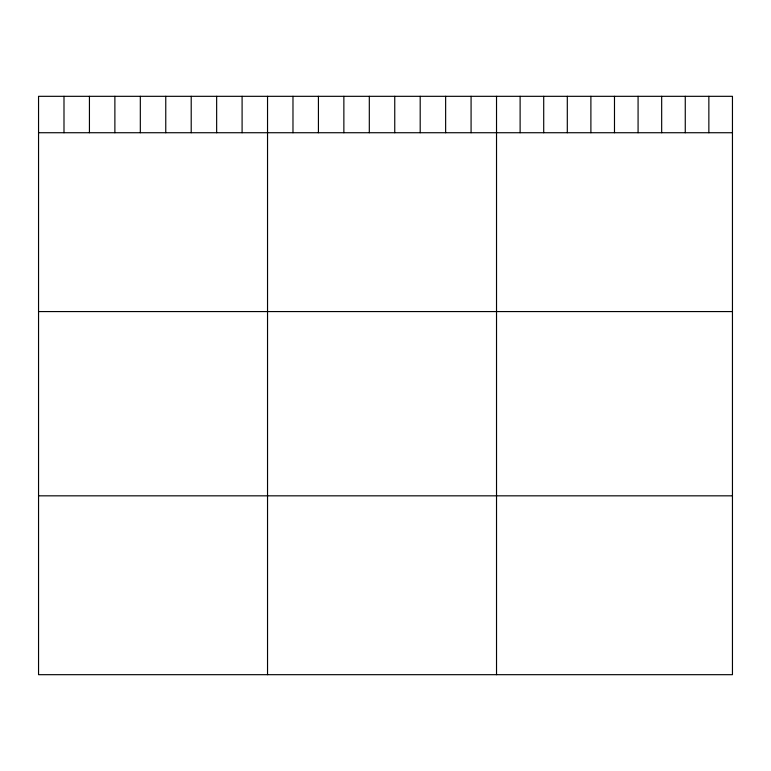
<?xml version="1.0" encoding="UTF-8"?>
<svg xmlns="http://www.w3.org/2000/svg" width="771" height="771" viewBox="0 0 771 771"><rect width="100%" height="100%" fill="white"/><g stroke="black" fill="none" stroke-linecap="round" stroke-linejoin="round"><path stroke-width="1.16" d="M732.45 132.728L732.45 674.683L38.55 674.683L38.55 96.317L732.45 96.317L732.45 132.728L38.55 132.728M38.55 311.571L732.45 311.571M38.55 495.83L732.45 495.83M708.857 96.317L708.857 132.728M685.265 96.317L685.265 132.728M661.672 96.317L661.672 132.728M638.08 96.317L638.08 132.728M614.487 96.317L614.487 132.728M590.894 96.317L590.894 132.728M567.302 96.317L567.302 132.728M543.709 96.317L543.709 132.728M520.117 96.317L520.117 132.728M496.524 96.317L496.524 674.683M471.081 96.317L471.081 132.728M445.638 96.317L445.638 132.728M420.195 96.317L420.195 132.728M394.752 96.317L394.752 132.728M369.309 96.317L369.309 132.728M343.866 96.317L343.866 132.728M318.423 96.317L318.423 132.728M292.98 96.317L292.98 132.728M267.537 96.317L267.537 674.683M242.094 96.317L242.094 132.728M216.651 96.317L216.651 132.728M191.208 96.317L191.208 132.728M165.765 96.317L165.765 132.728M140.322 96.317L140.322 132.728M114.879 96.317L114.879 132.728M89.436 96.317L89.436 132.728M63.993 96.317L63.993 132.728"/></g></svg>
